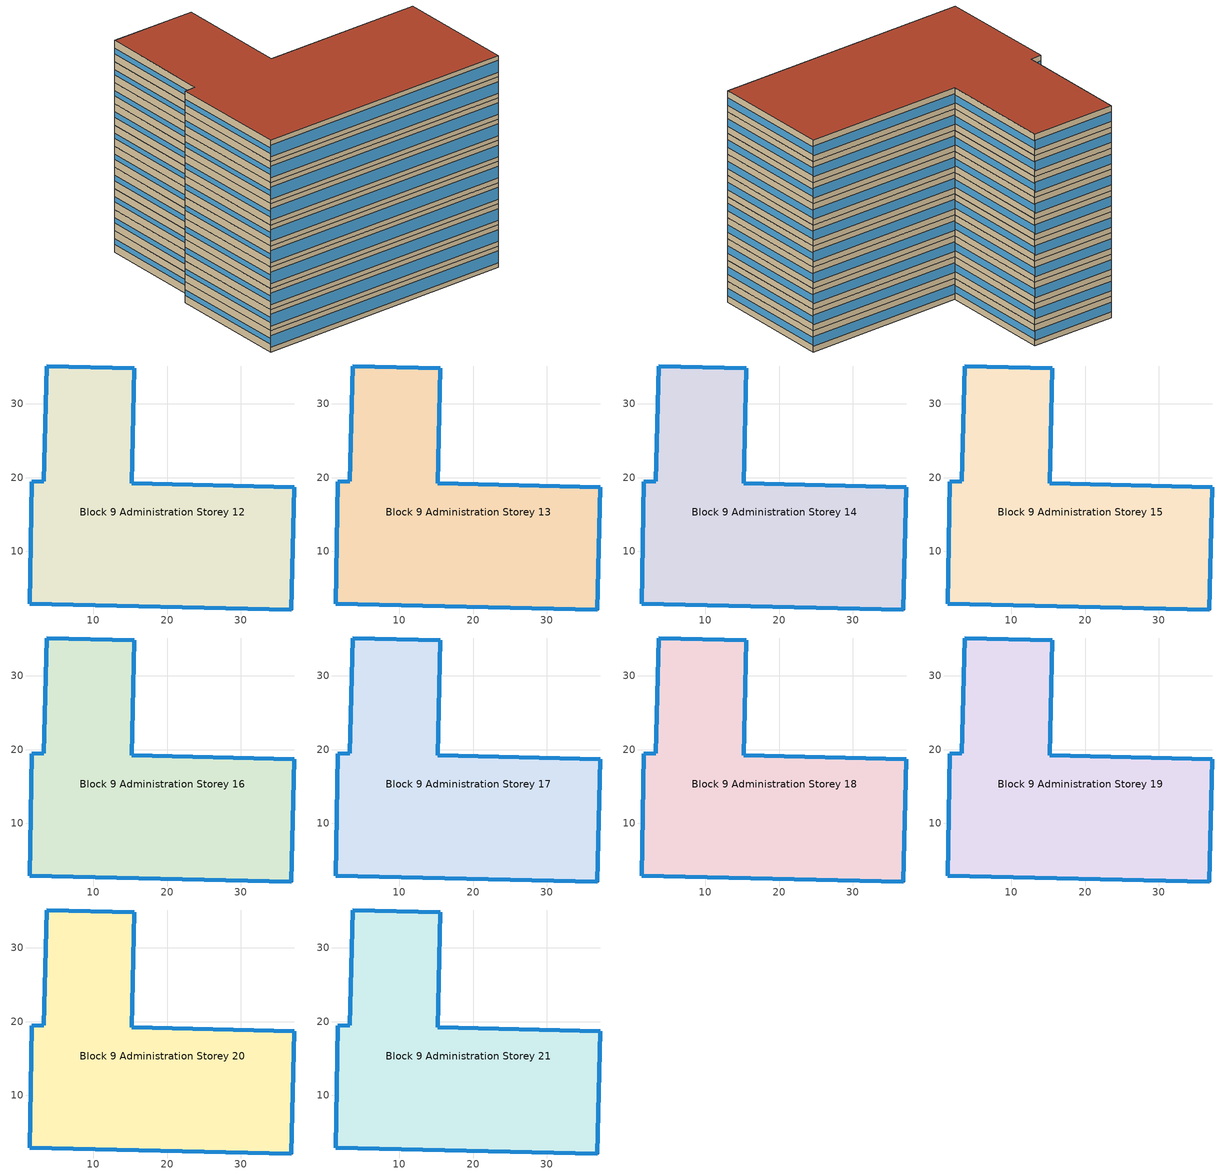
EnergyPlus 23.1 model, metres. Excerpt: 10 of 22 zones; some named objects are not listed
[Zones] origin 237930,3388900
Block 9 Administration Storey 12
 floor outside (Project Floor): 37.26,18.67 36.85,2.04 1.37,2.9 1.67,19.43 3.31,19.5 3.69,35.13 15.58,34.84 15.2,19.21 z34.91
 wall outside (Project Wall): 3.31,19.5 1.67,19.43 1.37,2.9 36.85,2.04 37.26,18.67 15.2,19.21 15.58,34.84 3.69,35.13 3.31,19.5 z34.91:37.82
 window (Administration_north_window_construction): 3.31,19.5 1.67,19.43 / 37.25,18.67 15.21,19.21 / 15.57,34.84 3.69,35.13 z35.71:37.02
 window (Administration_west_window_construction): 1.67,19.42 1.37,2.91 / 3.69,35.12 3.31,19.51 z36:36.73
 window (Administration_south_window_construction): 1.39,2.9 36.84,2.04 z35.56:37.16
 window (Administration_east_window_construction): 36.85,2.05 37.26,18.67 / 15.2,19.22 15.58,34.84 z35.85:36.87
 roof outside (Project Ceiling): 36.85,2.04 37.26,18.67 15.2,19.21 15.58,34.84 3.69,35.13 3.31,19.5 1.67,19.43 1.37,2.9 z37.82
Block 9 Administration Storey 13
 floor outside (Project Floor): 37.26,18.67 36.85,2.04 1.37,2.9 1.67,19.43 3.31,19.5 3.69,35.13 15.58,34.84 15.2,19.21 z37.82
 wall outside (Project Wall): 3.31,19.5 1.67,19.43 1.37,2.9 36.85,2.04 37.26,18.67 15.2,19.21 15.58,34.84 3.69,35.13 3.31,19.5 z37.82:40.73
 window (Administration_north_window_construction): 3.31,19.5 1.67,19.43 / 37.25,18.67 15.21,19.21 / 15.57,34.84 3.69,35.13 z38.62:39.93
 window (Administration_west_window_construction): 1.67,19.42 1.37,2.91 / 3.69,35.12 3.31,19.51 z38.91:39.64
 window (Administration_south_window_construction): 1.39,2.9 36.84,2.04 z38.47:40.07
 window (Administration_east_window_construction): 36.85,2.05 37.26,18.67 / 15.2,19.22 15.58,34.84 z38.76:39.78
 roof outside (Project Ceiling): 36.85,2.04 37.26,18.67 15.2,19.21 15.58,34.84 3.69,35.13 3.31,19.5 1.67,19.43 1.37,2.9 z40.73
Block 9 Administration Storey 14
 floor outside (Project Floor): 37.26,18.67 36.85,2.04 1.37,2.9 1.67,19.43 3.31,19.5 3.69,35.13 15.58,34.84 15.2,19.21 z40.73
 wall outside (Project Wall): 3.31,19.5 1.67,19.43 1.37,2.9 36.85,2.04 37.26,18.67 15.2,19.21 15.58,34.84 3.69,35.13 3.31,19.5 z40.73:43.64
 window (Administration_north_window_construction): 3.31,19.5 1.67,19.43 / 37.25,18.67 15.21,19.21 / 15.57,34.84 3.69,35.13 z41.53:42.84
 window (Administration_west_window_construction): 1.67,19.42 1.37,2.91 / 3.69,35.12 3.31,19.51 z41.82:42.55
 window (Administration_south_window_construction): 1.39,2.9 36.84,2.04 z41.38:42.98
 window (Administration_east_window_construction): 36.85,2.05 37.26,18.67 / 15.2,19.22 15.58,34.84 z41.67:42.69
 roof outside (Project Ceiling): 36.85,2.04 37.26,18.67 15.2,19.21 15.58,34.84 3.69,35.13 3.31,19.5 1.67,19.43 1.37,2.9 z43.64
Block 9 Administration Storey 15
 floor outside (Project Floor): 37.26,18.67 36.85,2.04 1.37,2.9 1.67,19.43 3.31,19.5 3.69,35.13 15.58,34.84 15.2,19.21 z43.64
 wall outside (Project Wall): 3.31,19.5 1.67,19.43 1.37,2.9 36.85,2.04 37.26,18.67 15.2,19.21 15.58,34.84 3.69,35.13 3.31,19.5 z43.64:46.55
 window (Administration_north_window_construction): 3.31,19.5 1.67,19.43 / 37.25,18.67 15.21,19.21 / 15.57,34.84 3.69,35.13 z44.44:45.75
 window (Administration_west_window_construction): 1.67,19.42 1.37,2.91 / 3.69,35.12 3.31,19.51 z44.73:45.45
 window (Administration_south_window_construction): 1.39,2.9 36.84,2.04 z44.29:45.89
 window (Administration_east_window_construction): 36.85,2.05 37.26,18.67 / 15.2,19.22 15.58,34.84 z44.58:45.6
 roof outside (Project Ceiling): 36.85,2.04 37.26,18.67 15.2,19.21 15.58,34.84 3.69,35.13 3.31,19.5 1.67,19.43 1.37,2.9 z46.55
Block 9 Administration Storey 16
 floor outside (Project Floor): 37.26,18.67 36.85,2.04 1.37,2.9 1.67,19.43 3.31,19.5 3.69,35.13 15.58,34.84 15.2,19.21 z46.55
 wall outside (Project Wall): 3.31,19.5 1.67,19.43 1.37,2.9 36.85,2.04 37.26,18.67 15.2,19.21 15.58,34.84 3.69,35.13 3.31,19.5 z46.55:49.45
 window (Administration_north_window_construction): 3.31,19.5 1.67,19.43 / 37.25,18.67 15.21,19.21 / 15.57,34.84 3.69,35.13 z47.35:48.65
 window (Administration_west_window_construction): 1.67,19.42 1.37,2.91 / 3.69,35.12 3.31,19.51 z47.64:48.36
 window (Administration_south_window_construction): 1.39,2.9 36.84,2.04 z47.2:48.8
 window (Administration_east_window_construction): 36.85,2.05 37.26,18.67 / 15.2,19.22 15.58,34.84 z47.49:48.51
 roof outside (Project Ceiling): 36.85,2.04 37.26,18.67 15.2,19.21 15.58,34.84 3.69,35.13 3.31,19.5 1.67,19.43 1.37,2.9 z49.45
Block 9 Administration Storey 17
 floor outside (Project Floor): 37.26,18.67 36.85,2.04 1.37,2.9 1.67,19.43 3.31,19.5 3.69,35.13 15.58,34.84 15.2,19.21 z49.45
 wall outside (Project Wall): 3.31,19.5 1.67,19.43 1.37,2.9 36.85,2.04 37.26,18.67 15.2,19.21 15.58,34.84 3.69,35.13 3.31,19.5 z49.45:52.36
 window (Administration_north_window_construction): 3.31,19.5 1.67,19.43 / 37.25,18.67 15.21,19.21 / 15.57,34.84 3.69,35.13 z50.25:51.56
 window (Administration_west_window_construction): 1.67,19.42 1.37,2.91 / 3.69,35.12 3.31,19.51 z50.55:51.27
 window (Administration_south_window_construction): 1.39,2.9 36.84,2.04 z50.11:51.71
 window (Administration_east_window_construction): 36.85,2.05 37.26,18.67 / 15.2,19.22 15.58,34.84 z50.4:51.42
 roof outside (Project Ceiling): 36.85,2.04 37.26,18.67 15.2,19.21 15.58,34.84 3.69,35.13 3.31,19.5 1.67,19.43 1.37,2.9 z52.36
Block 9 Administration Storey 18
 floor outside (Project Floor): 37.26,18.67 36.85,2.04 1.37,2.9 1.67,19.43 3.31,19.5 3.69,35.13 15.58,34.84 15.2,19.21 z52.36
 wall outside (Project Wall): 3.31,19.5 1.67,19.43 1.37,2.9 36.85,2.04 37.26,18.67 15.2,19.21 15.58,34.84 3.69,35.13 3.31,19.5 z52.36:55.27
 window (Administration_north_window_construction): 3.31,19.5 1.67,19.43 / 37.25,18.67 15.21,19.21 / 15.57,34.84 3.69,35.13 z53.16:54.47
 window (Administration_west_window_construction): 1.67,19.42 1.37,2.91 / 3.69,35.12 3.31,19.51 z53.45:54.18
 window (Administration_south_window_construction): 1.39,2.9 36.84,2.04 z53.02:54.62
 window (Administration_east_window_construction): 36.85,2.05 37.26,18.67 / 15.2,19.22 15.58,34.84 z53.31:54.33
 roof outside (Project Ceiling): 36.85,2.04 37.26,18.67 15.2,19.21 15.58,34.84 3.69,35.13 3.31,19.5 1.67,19.43 1.37,2.9 z55.27
Block 9 Administration Storey 19
 floor outside (Project Floor): 37.26,18.67 36.85,2.04 1.37,2.9 1.67,19.43 3.31,19.5 3.69,35.13 15.58,34.84 15.2,19.21 z55.27
 wall outside (Project Wall): 3.31,19.5 1.67,19.43 1.37,2.9 36.85,2.04 37.26,18.67 15.2,19.21 15.58,34.84 3.69,35.13 3.31,19.5 z55.27:58.18
 window (Administration_north_window_construction): 3.31,19.5 1.67,19.43 / 37.25,18.67 15.21,19.21 / 15.57,34.84 3.69,35.13 z56.07:57.38
 window (Administration_west_window_construction): 1.67,19.42 1.37,2.91 / 3.69,35.12 3.31,19.51 z56.36:57.09
 window (Administration_south_window_construction): 1.39,2.9 36.84,2.04 z55.93:57.53
 window (Administration_east_window_construction): 36.85,2.05 37.26,18.67 / 15.2,19.22 15.58,34.84 z56.22:57.24
 roof outside (Project Ceiling): 36.85,2.04 37.26,18.67 15.2,19.21 15.58,34.84 3.69,35.13 3.31,19.5 1.67,19.43 1.37,2.9 z58.18
Block 9 Administration Storey 20
 floor outside (Project Floor): 37.26,18.67 36.85,2.04 1.37,2.9 1.67,19.43 3.31,19.5 3.69,35.13 15.58,34.84 15.2,19.21 z58.18
 wall outside (Project Wall): 3.31,19.5 1.67,19.43 1.37,2.9 36.85,2.04 37.26,18.67 15.2,19.21 15.58,34.84 3.69,35.13 3.31,19.5 z58.18:61.09
 window (Administration_north_window_construction): 3.31,19.5 1.67,19.43 / 37.25,18.67 15.21,19.21 / 15.57,34.84 3.69,35.13 z58.98:60.29
 window (Administration_west_window_construction): 1.67,19.42 1.37,2.91 / 3.69,35.12 3.31,19.51 z59.27:60
 window (Administration_south_window_construction): 1.39,2.9 36.84,2.04 z58.84:60.44
 window (Administration_east_window_construction): 36.85,2.05 37.26,18.67 / 15.2,19.22 15.58,34.84 z59.13:60.15
 roof outside (Project Ceiling): 36.85,2.04 37.26,18.67 15.2,19.21 15.58,34.84 3.69,35.13 3.31,19.5 1.67,19.43 1.37,2.9 z61.09
Block 9 Administration Storey 21
 floor outside (Project Floor): 37.26,18.67 36.85,2.04 1.37,2.9 1.67,19.43 3.31,19.5 3.69,35.13 15.58,34.84 15.2,19.21 z61.09
 wall outside (Project Wall): 3.31,19.5 1.67,19.43 1.37,2.9 36.85,2.04 37.26,18.67 15.2,19.21 15.58,34.84 3.69,35.13 3.31,19.5 z61.09:64
 window (Administration_north_window_construction): 3.31,19.5 1.67,19.43 / 37.25,18.67 15.21,19.21 / 15.57,34.84 3.69,35.13 z61.89:63.2
 window (Administration_west_window_construction): 1.67,19.42 1.37,2.91 / 3.69,35.12 3.31,19.51 z62.18:62.91
 window (Administration_south_window_construction): 1.39,2.9 36.84,2.04 z61.75:63.35
 window (Administration_east_window_construction): 36.85,2.05 37.26,18.67 / 15.2,19.22 15.58,34.84 z62.04:63.05
 roof outside (Project Flat Roof): 36.85,2.04 37.26,18.67 15.2,19.21 15.58,34.84 3.69,35.13 3.31,19.5 1.67,19.43 1.37,2.9 z64
[Building]
Building_1: North Axis=0; Terrain=City; Loads Convergence Tolerance Value=0.04; Temperature Convergence Tolerance Value=0.4; Solar Distribution=FullExterior; Maximum Number of Warmup Days=25; Minimum Number of Warmup Days=6
[Site:Location]
CHN Design_Conditions: Latitude=30; Longitude=114; Time Zone=8; Elevation=12
[SIZINGPERIOD:DESIGNDAY] Day of Month=21; DryBulb Temperature Range Modifier Type=DefaultMultipliers; Humidity Condition Type=Wetbulb; Barometric Pressure=101181; Rain Indicator=No; Snow Indicator=No; Daylight Saving Time Indicator=No; Sky Clearness=0; Begin Environment Reset Mode=FullResetAtBeginEnvironment
Name | Month | Day Type | Maximum DryBulb Temperature | Daily DryBulb Temperature Range | Wetbulb or DewPoint at Maximum DryBulb | Wind Speed | Wind Direction | Solar Model Indicator | ASHRAE Clear Sky Optical Depth for Beam Irradiance taub | ASHRAE Clear Sky Optical Depth for Diffuse Irradiance taud
Ann Htg 99.6% Condns DB | 1 | WinterDesignDay | -10 | 0 | -4.8 | 1 | 340 | ASHRAEClearSky | 0 | 0
Ann Clg .4% Condns DB=>MWB | 7 | SummerDesignDay | 40 | 6.6 | 27.1 | 3.5 | 220 | ASHRAETau | 0.781 | 1.413
[MATERIAL]
DefaultMaterial: Roughness=Rough; Thickness=0.1; Conductivity=0.1; Density=1000; Specific Heat=1000; Thermal Absorptance=0.9; Solar Absorptance=0.7; Visible Absorptance=0.7
[WINDOWMATERIAL:SIMPLEGLAZINGSYSTEM] UFactor=1.4; Visible Transmittance=0.6
Name | Solar Heat Gain Coefficient
Administration_east_window; Administration_south_window; Administration_west_window | 0.3
Administration_north_window | 0.35
[CONSTRUCTION]
Project Wall; Project Floor; Project Flat Roof; Project Ceiling: DefaultMaterial
Administration_east_window_construction: Administration_east_window
Administration_south_window_construction: Administration_south_window
Administration_west_window_construction: Administration_west_window
Administration_north_window_construction: Administration_north_window
[SPACE] Ceiling Height=autocalculate; Volume=autocalculate; Floor Area=autocalculate; Space Type=Administration
Name | Zone
Block 9 Administration Storey 12_space | Block 9 Administration Storey 12
Block 9 Administration Storey 13_space | Block 9 Administration Storey 13
Block 9 Administration Storey 14_space | Block 9 Administration Storey 14
Block 9 Administration Storey 15_space | Block 9 Administration Storey 15
Block 9 Administration Storey 16_space | Block 9 Administration Storey 16
Block 9 Administration Storey 17_space | Block 9 Administration Storey 17
Block 9 Administration Storey 18_space | Block 9 Administration Storey 18
Block 9 Administration Storey 19_space | Block 9 Administration Storey 19
Block 9 Administration Storey 20_space | Block 9 Administration Storey 20
Block 9 Administration Storey 21_space | Block 9 Administration Storey 21
[SPACELIST]
Administration: Block 9 Administration Storey 0_space, Block 9 Administration Storey 1_space, Block 9 Administration Storey 2_space, Block 9 Administration Storey 3_space, Block 9 Administration Storey 4_space, Block 9 Administration Storey 5_space, Block 9 Administration Storey 6_space, Block 9 Administration Storey 7_space, Block 9 Administration Storey 8_space, Block 9 Administration Storey 9_space, Block 9 Administration Storey 10_space, Block 9 Administration Storey 11_space, Block 9 Administration Storey 12_space, Block 9 Administration Storey 13_space, Block 9 Administration Storey 14_space, Block 9 Administration Storey 15_space, Block 9 Administration Storey 16_space, Block 9 Administration Storey 17_space, Block 9 Administration Storey 18_space, Block 9 Administration Storey 19_space, Block 9 Administration Storey 20_space, Block 9 Administration Storey 21_space
[ZONE] Type=1; Multiplier=1; Ceiling Height=autocalculate; Volume=autocalculate; Floor Area=autocalculate; Part of Total Floor Area=Yes
Block 9 Administration Storey 12; Block 9 Administration Storey 13; Block 9 Administration Storey 14; Block 9 Administration Storey 15; Block 9 Administration Storey 16; Block 9 Administration Storey 17; Block 9 Administration Storey 18; Block 9 Administration Storey 19; Block 9 Administration Storey 20; Block 9 Administration Storey 21
[PEOPLE]
People_for_administration: Zone or ZoneList or Space or SpaceList=Administration; Number of People Schedule=SeasonalSchedule_Schedule_administration_people; Number of People Calculation Method=People/Area; People per Floor Area=0.125; Fraction Radiant=0.3; Sensible Heat Fraction=autocalculate; Activity Level Schedule=SeasonalSchedule_Schedule_administration_activity; Carbon Dioxide Generation Rate=3.82e-08; Enable ASHRAE 55 Comfort Warnings=No; Mean Radiant Temperature Calculation Type=ZoneAveraged; Clothing Insulation Calculation Method=ClothingInsulationSchedule; Cold Stress Temperature Threshold=15.56; Heat Stress Temperature Threshold=30
[LIGHTS]
Light_for_administration: Zone or ZoneList or Space or SpaceList=Administration; Schedule=SeasonalSchedule_administration_lighting; Design Level Calculation Method=Watts/Area; Watts per Zone Floor Area=8; Return Air Fraction=0; Fraction Radiant=0.32; Fraction Visible=0.25; Fraction Replaceable=1; EndUse Subcategory=General; Return Air Fraction Calculated from Plenum Temperature=No; Return Air Fraction Function of Plenum Temperature Coefficient 1=0; Return Air Fraction Function of Plenum Temperature Coefficient 2=0
[ELECTRICEQUIPMENT]
Equipment_for_administration: Zone or ZoneList or Space or SpaceList=Administration; Schedule=SeasonalSchedule_Schedule_administration_equipment; Design Level Calculation Method=Watts/Area; Watts per Zone Floor Area=15; Fraction Latent=0; Fraction Radiant=0; Fraction Lost=0; EndUse Subcategory=Electric Equipment
[DAYLIGHTING:CONTROLS] Illuminance Setpoint at Reference Point 1=300
Name | Zone or Space | Glare Calculation Daylighting Reference Point | Daylighting Reference Point 1
Dlight_Block 9 Administration Storey 12 | Block 9 Administration Storey 12 | Rpoint_Block 9 Administration Storey 12 | Rpoint_Block 9 Administration Storey 12
Dlight_Block 9 Administration Storey 13 | Block 9 Administration Storey 13 | Rpoint_Block 9 Administration Storey 13 | Rpoint_Block 9 Administration Storey 13
Dlight_Block 9 Administration Storey 14 | Block 9 Administration Storey 14 | Rpoint_Block 9 Administration Storey 14 | Rpoint_Block 9 Administration Storey 14
Dlight_Block 9 Administration Storey 15 | Block 9 Administration Storey 15 | Rpoint_Block 9 Administration Storey 15 | Rpoint_Block 9 Administration Storey 15
Dlight_Block 9 Administration Storey 16 | Block 9 Administration Storey 16 | Rpoint_Block 9 Administration Storey 16 | Rpoint_Block 9 Administration Storey 16
Dlight_Block 9 Administration Storey 17 | Block 9 Administration Storey 17 | Rpoint_Block 9 Administration Storey 17 | Rpoint_Block 9 Administration Storey 17
Dlight_Block 9 Administration Storey 18 | Block 9 Administration Storey 18 | Rpoint_Block 9 Administration Storey 18 | Rpoint_Block 9 Administration Storey 18
Dlight_Block 9 Administration Storey 19 | Block 9 Administration Storey 19 | Rpoint_Block 9 Administration Storey 19 | Rpoint_Block 9 Administration Storey 19
Dlight_Block 9 Administration Storey 20 | Block 9 Administration Storey 20 | Rpoint_Block 9 Administration Storey 20 | Rpoint_Block 9 Administration Storey 20
Dlight_Block 9 Administration Storey 21 | Block 9 Administration Storey 21 | Rpoint_Block 9 Administration Storey 21 | Rpoint_Block 9 Administration Storey 21
[HVACTEMPLATE:ZONE:IDEALLOADSAIRSYSTEM] Template Thermostat=Thermostat_for_administration; Maximum Heating Supply Air Temperature=50; Minimum Cooling Supply Air Temperature=13; Maximum Heating Supply Air Humidity Ratio=0.0156; Minimum Cooling Supply Air Humidity Ratio=0.0077; Heating Limit=NoLimit; Cooling Limit=NoLimit; Dehumidification Control Type=ConstantSensibleHeatRatio; Cooling Sensible Heat Ratio=0.7; Dehumidification Setpoint=60; Humidification Control Type=None; Humidification Setpoint=30; Outdoor Air Method=DetailedSpecification; Outdoor Air Flow Rate per Person=0.00944; Outdoor Air Flow Rate per Zone Floor Area=0; Outdoor Air Flow Rate per Zone=0; Design Specification Outdoor Air Object=Ventilation_for_administration; Demand Controlled Ventilation Type=None; Outdoor Air Economizer Type=NoEconomizer; Heat Recovery Type=None; Sensible Heat Recovery Effectiveness=0.7; Latent Heat Recovery Effectiveness=0.65
Block 9 Administration Storey 12; Block 9 Administration Storey 13; Block 9 Administration Storey 14; Block 9 Administration Storey 15; Block 9 Administration Storey 16; Block 9 Administration Storey 17; Block 9 Administration Storey 18; Block 9 Administration Storey 19; Block 9 Administration Storey 20; Block 9 Administration Storey 21
[DESIGNSPECIFICATION:OUTDOORAIR]
Ventilation_for_administration: Outdoor Air Method=Flow/Person; Outdoor Air Flow per Person=0.00833333; Outdoor Air Flow per Zone Floor Area=0; Outdoor Air Flow per Zone=0; Outdoor Air Flow Air Changes per Hour=0
[SCHEDULE:DAY:HOURLY]
Schedule_administration_lighting_weekday_hourly: 0.2, 0.2, 0.2, 0.2, 0.2, 0.2, 0.2, 0.5, 0.95, 0.95, 0.95, 0.8, 0.8, 0.95, 0.95, 0.95, 0.95, 0.95, 0.3, 0.2, 0.2, 0.2, 0.2, 0.2
Schedule_administration_lighting_holiday_hourly: 0.2, 0.2, 0.2, 0.2, 0.2, 0.2, 0.2, 0.25, 0.475, 0.475, 0.475, 0.4, 0.4, 0.475, 0.475, 0.475, 0.475, 0.475, 0.2, 0.2, 0.2, 0.2, 0.2, 0.2
Schedule_administration_equipment_weekday_hourly: 0.2, 0.2, 0.2, 0.2, 0.2, 0.2, 0.2, 0.5, 0.95, 0.95, 0.95, 0.5, 0.5, 0.95, 0.95, 0.95, 0.95, 0.3, 0.2, 0.2, 0.2, 0.2, 0.2, 0.2
Schedule_administration_equipment_holiday_hourly: 0.2, 0.2, 0.2, 0.2, 0.2, 0.2, 0.2, 0.25, 0.475, 0.475, 0.475, 0.25, 0.25, 0.475, 0.475, 0.475, 0.475, 0.2, 0.2, 0.2, 0.2, 0.2, 0.2, 0.2
Schedule_administration_people_weekday_hourly: 0, 0, 0, 0, 0, 0, 0.1, 0.5, 0.95, 0.95, 0.95, 0.8, 0.8, 0.95, 0.95, 0.95, 0.95, 0.3, 0.1, 0, 0, 0, 0, 0
Schedule_administration_people_holiday_hourly: 0, 0, 0, 0, 0, 0, 0.02, 0.1, 0.19, 0.19, 0.19, 0.16, 0.16, 0.19, 0.19, 0.19, 0.19, 0.06, 0.02, 0, 0, 0, 0, 0
Schedule_administration_activity_weekday_hourly; Schedule_administration_activity_holiday_hourly: 144, 144, 144, 144, 144, 144, 144, 144, 144, 144, 144, 144, 144, 144, 144, 144, 144, 144, 144, 144, 144, 144, 144, 144
[SCHEDULE:WEEK:DAILY]
Schedule_administration_lighting_weekly: Schedule_administration_lighting_holiday_hourly, Schedule_administration_lighting_weekday_hourly, Schedule_administration_lighting_weekday_hourly, Schedule_administration_lighting_weekday_hourly, Schedule_administration_lighting_weekday_hourly, Schedule_administration_lighting_weekday_hourly, Schedule_administration_lighting_holiday_hourly, Schedule_administration_lighting_holiday_hourly, Schedule_administration_lighting_weekday_hourly, Schedule_administration_lighting_weekday_hourly, Schedule_administration_lighting_holiday_hourly, Schedule_administration_lighting_holiday_hourly
Schedule_administration_equipment_weekly: Schedule_administration_equipment_holiday_hourly, Schedule_administration_equipment_weekday_hourly, Schedule_administration_equipment_weekday_hourly, Schedule_administration_equipment_weekday_hourly, Schedule_administration_equipment_weekday_hourly, Schedule_administration_equipment_weekday_hourly, Schedule_administration_equipment_holiday_hourly, Schedule_administration_equipment_holiday_hourly, Schedule_administration_equipment_weekday_hourly, Schedule_administration_equipment_weekday_hourly, Schedule_administration_equipment_holiday_hourly, Schedule_administration_equipment_holiday_hourly
Schedule_administration_people_weekly: Schedule_administration_people_holiday_hourly, Schedule_administration_people_weekday_hourly, Schedule_administration_people_weekday_hourly, Schedule_administration_people_weekday_hourly, Schedule_administration_people_weekday_hourly, Schedule_administration_people_weekday_hourly, Schedule_administration_people_holiday_hourly, Schedule_administration_people_holiday_hourly, Schedule_administration_people_weekday_hourly, Schedule_administration_people_weekday_hourly, Schedule_administration_people_holiday_hourly, Schedule_administration_people_holiday_hourly
Schedule_administration_activity_weekly: Schedule_administration_activity_holiday_hourly, Schedule_administration_activity_weekday_hourly, Schedule_administration_activity_weekday_hourly, Schedule_administration_activity_weekday_hourly, Schedule_administration_activity_weekday_hourly, Schedule_administration_activity_weekday_hourly, Schedule_administration_activity_holiday_hourly, Schedule_administration_activity_holiday_hourly, Schedule_administration_activity_weekday_hourly, Schedule_administration_activity_weekday_hourly, Schedule_administration_activity_holiday_hourly, Schedule_administration_activity_holiday_hourly
[SCHEDULE:YEAR]
SeasonalSchedule_administration_lighting: Schedule_administration_lighting_weekly, 1, 1, 12, 31
SeasonalSchedule_Schedule_administration_equipment: Schedule_administration_equipment_weekly, 1, 1, 12, 31
SeasonalSchedule_Schedule_administration_people: Schedule_administration_people_weekly, 1, 1, 12, 31
SeasonalSchedule_Schedule_administration_activity: Schedule_administration_activity_weekly, 1, 1, 12, 31
